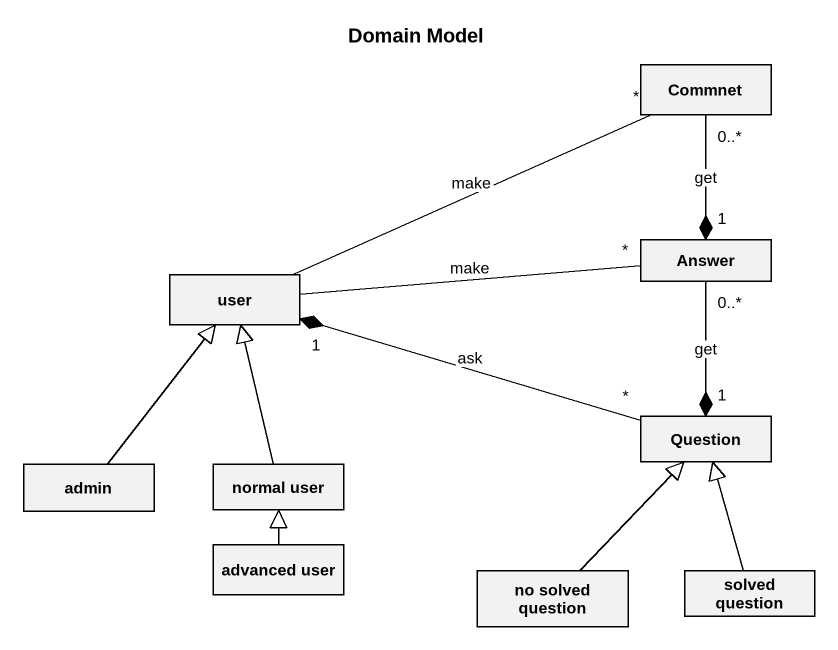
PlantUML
@startuml
title Domain Model
hide circle
hide empty members
class Commnet
class user
class Answer
class admin
class "normal user" as normal_user
class Question
class "advanced user" as advanced_user
class "no solved question" as no_solved_question
class "solved question" as solved_question
Commnet "0..*" --* "1" Answer : get
user -right- "*" Commnet : make
user -right- "*" Answer : make
Answer "0..*" --* "1" Question : get
admin -up-|> user
normal_user -up-|> user
Question "*" -left-* "1" user : ask
advanced_user -up-|> normal_user
no_solved_question -up-|> Question
solved_question -up-|> Question
@enduml
